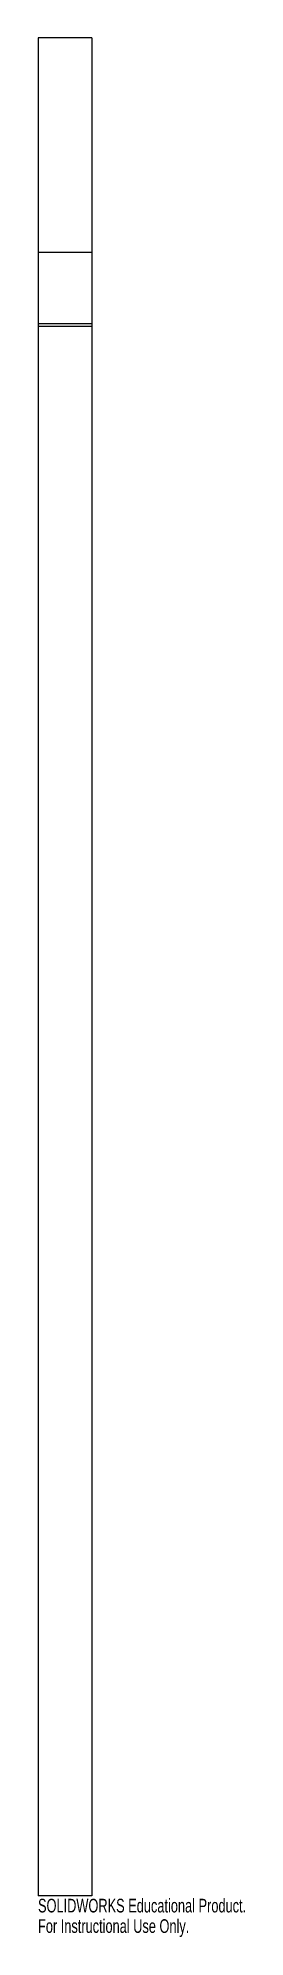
# Paper-space layout '_Left' of a CAD drawing. Header units: inches. Extents: x 0 to 2.9, y 5.5 to 32.
import ezdxf

# ---------------------------------------------------------------- set-up
doc = ezdxf.new("R2010")
doc.units = ezdxf.units.IN
doc.header["$MEASUREMENT"] = 0
doc.styles.add('SLDTEXTSTYLE0', font='TXT', dxfattribs={"width": 0.7})

psp = doc.layouts.new('_Left')

# ---------------------------------------------------------------- linework, layer by layer
at = {"color": 7, "linetype": 'Continuous', "lineweight": 25}
for p, q in [((0.75, 32), (0, 32)), ((0, 29.009), (0, 6.083)), ((0.75, 29.009), (0, 29.009)), ((0.75, 29.009), (0.75, 6.083)), ((0.75, 28.014), (0, 28.014)), ((0.75, 27.977), (0, 27.977)), ((0.75, 6.083), (0, 6.083))]:
    psp.add_line(p, q, dxfattribs=at)
for points in [[(0, 32), (0, 31.91), (0, 30.913), (0, 29.009)], [(0.75, 32), (0.75, 31.91), (0.75, 30.913), (0.75, 29.009)]]:
    psp.add_open_spline(points, degree=3, dxfattribs=at)

# ---------------------------------------------------------------- texts
at = {"color": 7, "linetype": 'Continuous', "char_height": 0.1903, "attachment_point": 1, "style": 'SLDTEXTSTYLE0'}
for s, insert in [('SOLIDWORKS Educational Product.', (0, 6.043)), ('For Instructional Use Only.', (0, 5.758))]:
    psp.add_mtext(s, dxfattribs=dict(at, insert=insert))

doc.saveas('drawing.dxf')
